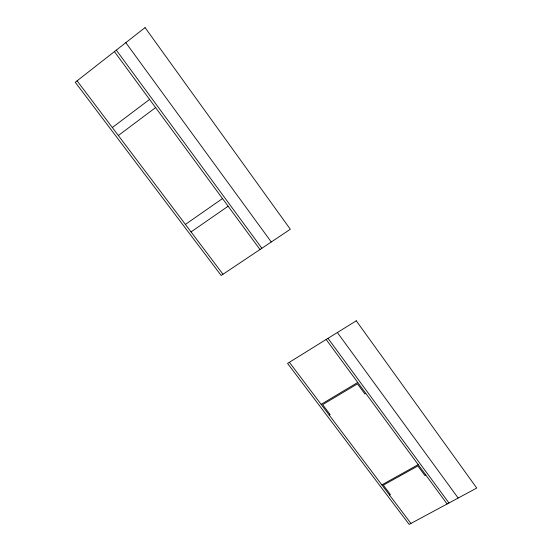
<?xml version="1.0" encoding="UTF-8"?>
<svg xmlns="http://www.w3.org/2000/svg" width="552" height="552" viewBox="0 0 552 552"><rect width="100%" height="100%" fill="white"/><g stroke="black" fill="none" stroke-linecap="round" stroke-linejoin="round"><path stroke-width="0.83" d="M112.325 127.54L149.585 99.429M118.342 135.516L155.595 107.599M185.403 224.422L222.504 198.568M191.047 231.909L228.135 206.234M321.112 404.361L357.744 382.453M329.213 415.09L330.117 414.559L322.644 404.644L357.441 383.854L364.879 393.962L365.803 393.41M381.846 484.884L418.195 464.646M389.491 495.013L390.388 494.516L383.336 485.167L417.864 465.95L424.874 475.486L425.799 474.975M77.094 80.827L222.987 274.254M289.386 362.291L410.929 523.441M116.306 50.122L261.862 248.276M328.012 338.335L448.955 502.989M114.416 51.605L259.985 249.532M326.142 339.487L447.12 503.976M125.821 42.67L271.28 241.976M337.369 332.532L458.16 498.042M145.066 27.6L75.258 82.269L221.166 275.476L290.324 229.252L145.066 27.6M356.268 320.802L287.571 363.409L409.142 524.4L476.742 488.044L356.268 320.802"/></g></svg>
